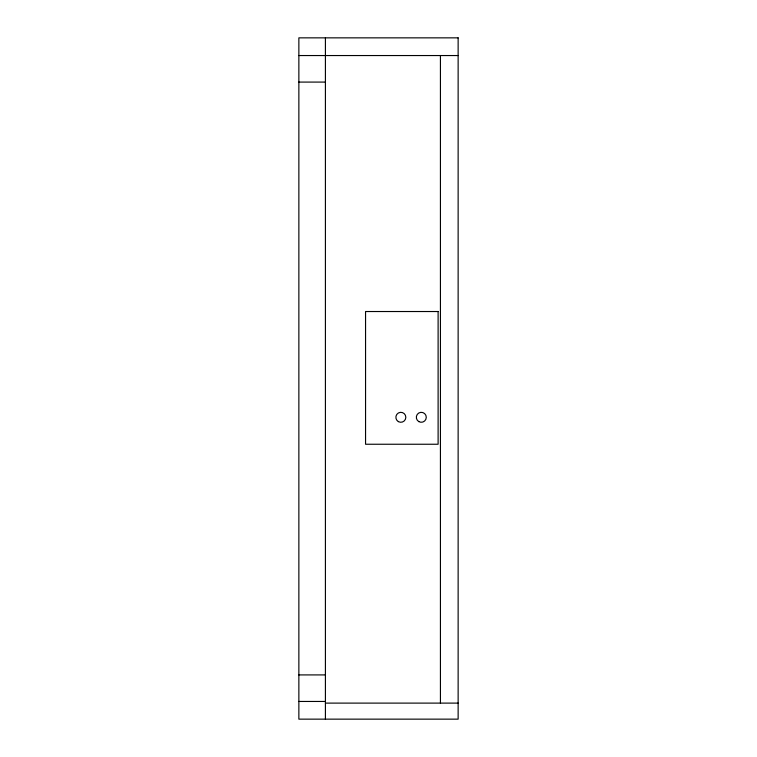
<?xml version="1.0" encoding="UTF-8"?>
<svg xmlns="http://www.w3.org/2000/svg" width="757" height="757" viewBox="0 0 757 757"><rect width="100%" height="100%" fill="white"/><g stroke="black" fill="none" stroke-linecap="round" stroke-linejoin="round"><path stroke-width="1.14" d="M298.864 55.545L458.136 55.545M298.864 82.087L325.415 82.087M298.864 674.913L325.415 674.913M298.864 701.455L325.415 701.455M325.415 703.111L458.136 703.111M440.432 55.545L440.432 703.111M325.415 37.85L325.415 719.15M458.136 37.85L298.864 37.85L298.864 719.15L458.136 719.15L458.136 37.85M438.114 311.524L365.555 311.524L365.555 444.245L438.114 444.245L438.114 311.524M418.82 421.611A4.977 4.977 0 0 0 426.286 417.306A4.977 4.977 0 0 0 418.82 412.991A4.977 4.977 0 0 0 418.82 421.611M398.362 421.611A4.977 4.977 0 0 0 405.828 417.306A4.977 4.977 0 0 0 398.362 412.991A4.977 4.977 0 0 0 398.362 421.611"/></g></svg>
